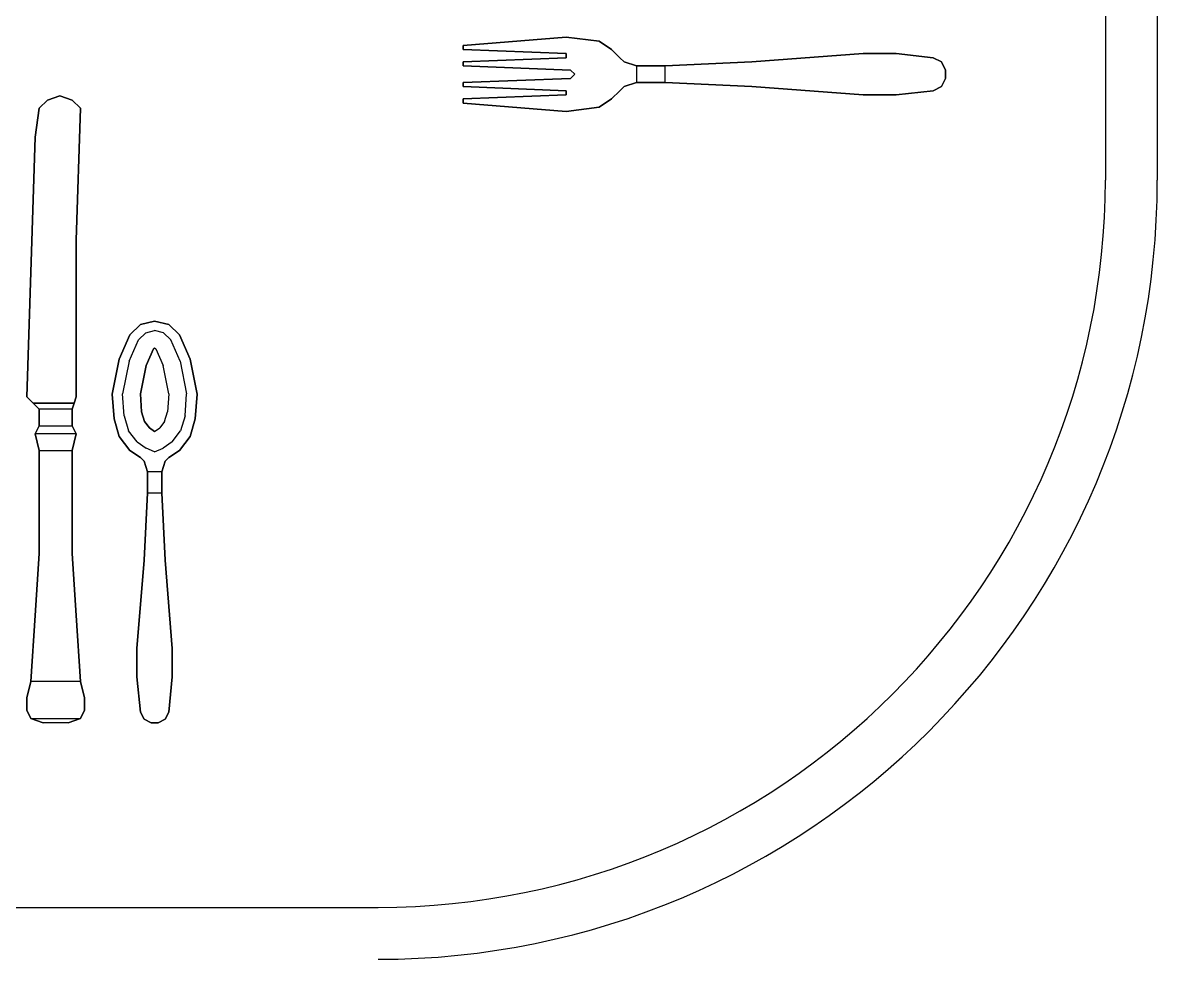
# Model space of a CAD drawing. Extents: x 15.9 to 33.1, y 12.3 to 21.3.
# Drawn here: x 23.5007 to 23.9242, y 13.7132 to 14.0628 of the extents above; entities that cross this region are included whole.
import ezdxf

# ---------------------------------------------------------------- set-up
doc = ezdxf.new("R2010")
doc.units = 0
doc.header["$LTSCALE"] = 0.5
doc.header["$MEASUREMENT"] = 0
doc.layers.get('0').update_dxf_attribs({"linetype": 'CONTINUOUS'})

# ---------------------------------------------------------------- blocks, each defined once
blk = doc.blocks.new('A$C403C54AD')
for p, q in [((2.27071, 1.26108, -0.0006), (2.27071, 0.79569, -0.0006)), ((2.2901, 1.26108, -0.0006), (2.2901, 0.79569, -0.0006)), ((2.08179, 0.82287, -0.05014), (2.08641, 0.82595, -0.04968)), ((2.08179, 0.82287, -0.05322), (2.08641, 0.82595, -0.05276)), ((0.83575, 0.52421, -0.0006), (1.99923, 0.52421, -0.0006))]:
    blk.add_line(p, q)
for radius in [0.27148, 0.29087]:
    blk.add_arc((1.99923, 0.79569, -0.0006), radius, 270, 0)
for points, invisible_edges in [([(2.06948, 0.84288, -0.04954), (2.06948, 0.84903, -0.04954), (2.031, 0.84596, -0.04244), (2.031, 0.84442, -0.04244)], 1), ([(2.06948, 0.84288, -0.05262), (2.06948, 0.84903, -0.05262), (2.031, 0.84596, -0.04552), (2.031, 0.84442, -0.04552)], 1), ([(2.08179, 0.84749, -0.05014), (2.06948, 0.84134, -0.04954), (2.06948, 0.84288, -0.04954), (2.06948, 0.84903, -0.04954)], 5), ([(2.08179, 0.84749, -0.05322), (2.06948, 0.84134, -0.05262), (2.06948, 0.84288, -0.05262), (2.06948, 0.84903, -0.05262)], 5), ([(2.08179, 0.84749, -0.05014), (2.08179, 0.84749, -0.05322), (2.06948, 0.84903, -0.05262), (2.06948, 0.84903, -0.04954)], 1), ([(2.08179, 0.84749, -0.05014), (2.07268, 0.83518, -0.04994), (2.07102, 0.83672, -0.04979), (2.06948, 0.84134, -0.04954)], 13), ([(2.08179, 0.84749, -0.05322), (2.07268, 0.83518, -0.05301), (2.07102, 0.83672, -0.05286), (2.06948, 0.84134, -0.05262)], 13), ([(2.08179, 0.84749, -0.05014), (2.07268, 0.83518, -0.04994), (2.08179, 0.82287, -0.05014), (2.08179, 0.84749, -0.05014)], 7), ([(2.08179, 0.84749, -0.05322), (2.07268, 0.83518, -0.05301), (2.08179, 0.82287, -0.05322), (2.08179, 0.84749, -0.05322)], 7), ([(2.08641, 0.84442, -0.04968), (2.08641, 0.82595, -0.04968), (2.08179, 0.82287, -0.05014), (2.08179, 0.84749, -0.05014)], 5), ([(2.08641, 0.84442, -0.05276), (2.08641, 0.82595, -0.05276), (2.08179, 0.82287, -0.05322), (2.08179, 0.84749, -0.05322)], 5), ([(2.08641, 0.84442, -0.05276), (2.08641, 0.84442, -0.04968), (2.08179, 0.84749, -0.05014), (2.08179, 0.84749, -0.05322)], 4), ([(2.08949, 0.82902, -0.05152), (2.08949, 0.84134, -0.05152), (2.08641, 0.84442, -0.05276), (2.08641, 0.82595, -0.05276)], 5), ([(2.08949, 0.82902, -0.04844), (2.08949, 0.84134, -0.04844), (2.08641, 0.84442, -0.04968), (2.08641, 0.82595, -0.04968)], 5), ([(2.1803, 0.82749, -0.04825), (2.1803, 0.84288, -0.04825), (2.13874, 0.8398, -0.04587), (2.13874, 0.83056, -0.04587)], 5), ([(2.1803, 0.82749, -0.05289), (2.1803, 0.84288, -0.05289), (2.13874, 0.8398, -0.04895), (2.13874, 0.83056, -0.04895)], 5), ([(2.1803, 0.84288, -0.05289), (2.1803, 0.84288, -0.04825), (2.13874, 0.8398, -0.04587), (2.13874, 0.8398, -0.04895)], 4), ([(2.19261, 0.84288, -0.04858), (2.19261, 0.82749, -0.04858), (2.1803, 0.82749, -0.04825), (2.1803, 0.84288, -0.04825)], 5), ([(2.19261, 0.84288, -0.05321), (2.19261, 0.82749, -0.05321), (2.1803, 0.82749, -0.05289), (2.1803, 0.84288, -0.05289)], 5), ([(2.20647, 0.82902, -0.04855), (2.20647, 0.84134, -0.04855), (2.19261, 0.84288, -0.04858), (2.19261, 0.82749, -0.04858)], 5), ([(2.20647, 0.82902, -0.05318), (2.20647, 0.84134, -0.05318), (2.19261, 0.84288, -0.05321), (2.19261, 0.82749, -0.05321)], 5), ([(2.06948, 0.84134, -0.04954), (2.07102, 0.83672, -0.04979), (2.031, 0.83826, -0.04244), (2.031, 0.8398, -0.04244)], 1), ([(2.06948, 0.84134, -0.05262), (2.07102, 0.83672, -0.05286), (2.031, 0.83826, -0.04552), (2.031, 0.8398, -0.04552)], 1), ([(2.09103, 0.83056, -0.04739), (2.09103, 0.8398, -0.04739), (2.08949, 0.84134, -0.04844), (2.08949, 0.82902, -0.04844)], 5), ([(2.09103, 0.83056, -0.05018), (2.09103, 0.8398, -0.05018), (2.08949, 0.84134, -0.05152), (2.08949, 0.82902, -0.05152)], 5), ([(2.09103, 0.8398, -0.05018), (2.09103, 0.8398, -0.04739), (2.08949, 0.84134, -0.04844), (2.08949, 0.84134, -0.05152)], 1), ([(2.09564, 0.83826, -0.04504), (2.09564, 0.8321, -0.04504), (2.09103, 0.83056, -0.04739), (2.09103, 0.8398, -0.04739)], 4), ([(2.09564, 0.83826, -0.04763), (2.09564, 0.8321, -0.04763), (2.09103, 0.83056, -0.05018), (2.09103, 0.8398, -0.05018)], 4), ([(2.09564, 0.83826, -0.04504), (2.09564, 0.83826, -0.04763), (2.09103, 0.8398, -0.05018), (2.09103, 0.8398, -0.04739)], 5), ([(2.13874, 0.8398, -0.04587), (2.13874, 0.83056, -0.04587), (2.10642, 0.8321, -0.04296), (2.10642, 0.83826, -0.04296)], 1), ([(2.13874, 0.8398, -0.04587), (2.13874, 0.8398, -0.04895), (2.10642, 0.83826, -0.04555), (2.10642, 0.83826, -0.04296)], 5), ([(2.13874, 0.8398, -0.04895), (2.13874, 0.83056, -0.04895), (2.10642, 0.8321, -0.04555), (2.10642, 0.83826, -0.04555)], 1), ([(2.20954, 0.8398, -0.0483), (2.20954, 0.83056, -0.0483), (2.20647, 0.82902, -0.04855), (2.20647, 0.84134, -0.04855)], 5), ([(2.20954, 0.8398, -0.05294), (2.20954, 0.83056, -0.05294), (2.20647, 0.82902, -0.05318), (2.20647, 0.84134, -0.05318)], 5), ([(2.21108, 0.83364, -0.04847), (2.21108, 0.83672, -0.04847), (2.20954, 0.8398, -0.0483), (2.20954, 0.83056, -0.0483)], 4), ([(2.21108, 0.83364, -0.0526), (2.21108, 0.83672, -0.0526), (2.20954, 0.8398, -0.05294), (2.20954, 0.83056, -0.05294)], 4), ([(2.08179, 0.82287, -0.05014), (2.07268, 0.83518, -0.04994), (2.07102, 0.83364, -0.04979), (2.06948, 0.82902, -0.04954)], 13), ([(2.08179, 0.82287, -0.05322), (2.07268, 0.83518, -0.05301), (2.07102, 0.83364, -0.05286), (2.06948, 0.82902, -0.05262)], 13), ([(2.10642, 0.83826, -0.04555), (2.10642, 0.83826, -0.04296), (2.09564, 0.83826, -0.04504), (2.09564, 0.83826, -0.04763)], 5), ([(2.07102, 0.83364, -0.04979), (2.06948, 0.82902, -0.04954), (2.031, 0.83056, -0.04244), (2.031, 0.8321, -0.04244)], 1), ([(2.07102, 0.83364, -0.05286), (2.06948, 0.82902, -0.05262), (2.031, 0.83056, -0.04552), (2.031, 0.8321, -0.04552)], 1), ([(2.09103, 0.83056, -0.04739), (2.09103, 0.83056, -0.05018), (2.08949, 0.82902, -0.05152), (2.08949, 0.82902, -0.04844)], 1), ([(2.09564, 0.8321, -0.04763), (2.09564, 0.8321, -0.04504), (2.09103, 0.83056, -0.04739), (2.09103, 0.83056, -0.05018)], 5), ([(2.09564, 0.8321, -0.04763), (2.09564, 0.8321, -0.04504), (2.10642, 0.8321, -0.04296), (2.10642, 0.8321, -0.04555)], 5), ([(2.10642, 0.8321, -0.04296), (2.10642, 0.8321, -0.04555), (2.13874, 0.83056, -0.04895), (2.13874, 0.83056, -0.04587)], 5), ([(2.13874, 0.83056, -0.04895), (2.13874, 0.83056, -0.04587), (2.1803, 0.82749, -0.04825), (2.1803, 0.82749, -0.05289)], 1), ([(1.88043, 0.8271, -0.0249), (1.88043, 0.8271, -0.0249), (1.88505, 0.82556, -0.0249), (1.87581, 0.82556, -0.0249)], 4), ([(1.88043, 0.8271, -0.02644), (1.88043, 0.8271, -0.02644), (1.88505, 0.82556, -0.02644), (1.87581, 0.82556, -0.02644)], 4), ([(1.88043, 0.8271, -0.0249), (1.88043, 0.8271, -0.02644), (1.87581, 0.82556, -0.02644), (1.87581, 0.82556, -0.0249)], 4), ([(1.88505, 0.82556, -0.02644), (1.88505, 0.82556, -0.0249), (1.88043, 0.8271, -0.0249), (1.88043, 0.8271, -0.02644)], 1), ([(2.06948, 0.82749, -0.04954), (2.06948, 0.82133, -0.04954), (2.031, 0.82441, -0.04244), (2.031, 0.82595, -0.04244)], 1), ([(2.06948, 0.82749, -0.05262), (2.06948, 0.82133, -0.05262), (2.031, 0.82441, -0.04552), (2.031, 0.82595, -0.04552)], 1), ([(2.08179, 0.82287, -0.05014), (2.06948, 0.82902, -0.04954), (2.06948, 0.82749, -0.04954), (2.06948, 0.82133, -0.04954)], 5), ([(2.08179, 0.82287, -0.05322), (2.06948, 0.82902, -0.05262), (2.06948, 0.82749, -0.05262), (2.06948, 0.82133, -0.05262)], 5), ([(2.08641, 0.82595, -0.04968), (2.08641, 0.82595, -0.05276), (2.08179, 0.82287, -0.05322), (2.08179, 0.82287, -0.05014)], 4), ([(1.87273, 0.82248, -0.0249), (1.88813, 0.82248, -0.0249), (1.88659, 0.77323, -0.0249), (1.8712, 0.81171, -0.0249)], 5), ([(1.87273, 0.82248, -0.02644), (1.88813, 0.82248, -0.02644), (1.88659, 0.77323, -0.02644), (1.8712, 0.81171, -0.02644)], 5), ([(1.87273, 0.82248, -0.0249), (1.87273, 0.82248, -0.02644), (1.8712, 0.81171, -0.02644), (1.8712, 0.81171, -0.0249)], 5), ([(1.88505, 0.82556, -0.0249), (1.87581, 0.82556, -0.0249), (1.87273, 0.82248, -0.0249), (1.88813, 0.82248, -0.0249)], 5), ([(1.88505, 0.82556, -0.02644), (1.87581, 0.82556, -0.02644), (1.87273, 0.82248, -0.02644), (1.88813, 0.82248, -0.02644)], 5), ([(1.87581, 0.82556, -0.02644), (1.87581, 0.82556, -0.0249), (1.87273, 0.82248, -0.0249), (1.87273, 0.82248, -0.02644)], 5), ([(1.88813, 0.82248, -0.0249), (1.88813, 0.82248, -0.02644), (1.88505, 0.82556, -0.02644), (1.88505, 0.82556, -0.0249)], 5), ([(1.88659, 0.77323, -0.02644), (1.88659, 0.77323, -0.0249), (1.88813, 0.82248, -0.0249), (1.88813, 0.82248, -0.02644)], 5), ([(2.08179, 0.82287, -0.05322), (2.08179, 0.82287, -0.05014), (2.06948, 0.82133, -0.04954), (2.06948, 0.82133, -0.05262)], 1), ([(1.88659, 0.77323, -0.0249), (1.8712, 0.81171, -0.0249), (1.86812, 0.71474, -0.0249), (1.88659, 0.71474, -0.0249)], 5), ([(1.88659, 0.77323, -0.02644), (1.8712, 0.81171, -0.02644), (1.86812, 0.71474, -0.02644), (1.88659, 0.71474, -0.02644)], 5), ([(1.8712, 0.81171, -0.02644), (1.8712, 0.81171, -0.0249), (1.86812, 0.71474, -0.0249), (1.86812, 0.71474, -0.02644)], 5), ([(1.88659, 0.71474, -0.0249), (1.88659, 0.71474, -0.02644), (1.88659, 0.77323, -0.02644), (1.88659, 0.77323, -0.0249)], 5), ([(1.90985, 0.73605, -0.02421), (1.9066, 0.73789, -0.02157), (1.91055, 0.74173, -0.02048), (1.91253, 0.73867, -0.02365)], 5), ([(1.90985, 0.73605, -0.02289), (1.9066, 0.73789, -0.02025), (1.91055, 0.74173, -0.01916), (1.91253, 0.73867, -0.02233)], 5), ([(1.91055, 0.74173, -0.02048), (1.91253, 0.73867, -0.02365), (1.91583, 0.73948, -0.02346), (1.91583, 0.74304, -0.02029)], 5), ([(1.91055, 0.74173, -0.01916), (1.91253, 0.73867, -0.02233), (1.91583, 0.73948, -0.02215), (1.91583, 0.74304, -0.01897)], 5), ([(1.92111, 0.74173, -0.02048), (1.91914, 0.73867, -0.02365), (1.91583, 0.73948, -0.02346), (1.91583, 0.74304, -0.02029)], 5), ([(1.92111, 0.74173, -0.01916), (1.91914, 0.73867, -0.02233), (1.91583, 0.73948, -0.02215), (1.91583, 0.74304, -0.01897)], 5), ([(1.92182, 0.73605, -0.02421), (1.92507, 0.73789, -0.02157), (1.92111, 0.74173, -0.02048), (1.91914, 0.73867, -0.02365)], 5), ([(1.92182, 0.73605, -0.02289), (1.92507, 0.73789, -0.02025), (1.92111, 0.74173, -0.01916), (1.91914, 0.73867, -0.02233)], 5), ([(1.90264, 0.72882, -0.0234), (1.90634, 0.72802, -0.02592), (1.90985, 0.73605, -0.02421), (1.9066, 0.73789, -0.02157)], 5), ([(1.90264, 0.72882, -0.02208), (1.90634, 0.72802, -0.0246), (1.90985, 0.73605, -0.02289), (1.9066, 0.73789, -0.02025)], 5), ([(1.9154, 0.73267, -0.02578), (1.91253, 0.73867, -0.02233), (1.90985, 0.73605, -0.02289), (1.9154, 0.73267, -0.02578)], 5), ([(1.9154, 0.73267, -0.0271), (1.91253, 0.73867, -0.02365), (1.90985, 0.73605, -0.02421), (1.9154, 0.73267, -0.0271)], 5), ([(1.91583, 0.73948, -0.02215), (1.91583, 0.73309, -0.02564), (1.9154, 0.73267, -0.02578), (1.91253, 0.73867, -0.02233)], 5), ([(1.91583, 0.73948, -0.02346), (1.91583, 0.73309, -0.02696), (1.9154, 0.73267, -0.0271), (1.91253, 0.73867, -0.02365)], 5), ([(1.91583, 0.73948, -0.02215), (1.91583, 0.73309, -0.02564), (1.91627, 0.73267, -0.02578), (1.91914, 0.73867, -0.02233)], 5), ([(1.91583, 0.73948, -0.02346), (1.91583, 0.73309, -0.02696), (1.91627, 0.73267, -0.0271), (1.91914, 0.73867, -0.02365)], 5), ([(1.91627, 0.73267, -0.02578), (1.91914, 0.73867, -0.02233), (1.92182, 0.73605, -0.02289), (1.91627, 0.73267, -0.02578)], 5), ([(1.91627, 0.73267, -0.0271), (1.91914, 0.73867, -0.02365), (1.92182, 0.73605, -0.02421), (1.91627, 0.73267, -0.0271)], 5), ([(1.92903, 0.72882, -0.0234), (1.92532, 0.72802, -0.02592), (1.92182, 0.73605, -0.02421), (1.92507, 0.73789, -0.02157)], 5), ([(1.92903, 0.72882, -0.02208), (1.92532, 0.72802, -0.0246), (1.92182, 0.73605, -0.02289), (1.92507, 0.73789, -0.02025)], 5), ([(1.90985, 0.73605, -0.02421), (1.9154, 0.73267, -0.0271), (1.91266, 0.72644, -0.02873), (1.90634, 0.72802, -0.02592)], 5), ([(1.90985, 0.73605, -0.02289), (1.9154, 0.73267, -0.02578), (1.91266, 0.72644, -0.02741), (1.90634, 0.72802, -0.0246)], 5), ([(1.91583, 0.73309, -0.02564), (1.91627, 0.73267, -0.02578), (1.9154, 0.73267, -0.02578), (1.91583, 0.73309, -0.02564)], 2), ([(1.91583, 0.73309, -0.02696), (1.91627, 0.73267, -0.0271), (1.9154, 0.73267, -0.0271), (1.91583, 0.73309, -0.02696)], 2), ([(1.92182, 0.73605, -0.02421), (1.91627, 0.73267, -0.0271), (1.91901, 0.72644, -0.02873), (1.92532, 0.72802, -0.02592)], 5), ([(1.92182, 0.73605, -0.02289), (1.91627, 0.73267, -0.02578), (1.91901, 0.72644, -0.02741), (1.92532, 0.72802, -0.0246)], 5), ([(1.90388, 0.71589, -0.0279), (1.9, 0.71579, -0.02544), (1.90264, 0.72882, -0.0234), (1.90634, 0.72802, -0.02592)], 5), ([(1.90388, 0.71589, -0.02658), (1.9, 0.71579, -0.02412), (1.90264, 0.72882, -0.02208), (1.90634, 0.72802, -0.0246)], 5), ([(1.9154, 0.73267, -0.0271), (1.91627, 0.73267, -0.0271), (1.91901, 0.72644, -0.02873), (1.91266, 0.72644, -0.02873)], 5), ([(1.9154, 0.73267, -0.02578), (1.91627, 0.73267, -0.02578), (1.91901, 0.72644, -0.02741), (1.91266, 0.72644, -0.02741)], 5), ([(1.92778, 0.71589, -0.0279), (1.93166, 0.71579, -0.02544), (1.92903, 0.72882, -0.0234), (1.92532, 0.72802, -0.02592)], 5), ([(1.92778, 0.71589, -0.02658), (1.93166, 0.71579, -0.02412), (1.92903, 0.72882, -0.02208), (1.92532, 0.72802, -0.0246)], 5), ([(1.91266, 0.72644, -0.02741), (1.90634, 0.72802, -0.0246), (1.90388, 0.71589, -0.02658), (1.91051, 0.71583, -0.02912)], 5), ([(1.91266, 0.72644, -0.02873), (1.90634, 0.72802, -0.02592), (1.90388, 0.71589, -0.0279), (1.91051, 0.71583, -0.03044)], 5), ([(1.91901, 0.72644, -0.02741), (1.91266, 0.72644, -0.02741), (1.91051, 0.71583, -0.02912), (1.92116, 0.71583, -0.02912)], 5), ([(1.91901, 0.72644, -0.02873), (1.91266, 0.72644, -0.02873), (1.91051, 0.71583, -0.03044), (1.92116, 0.71583, -0.03044)], 5), ([(1.91901, 0.72644, -0.02741), (1.92532, 0.72802, -0.0246), (1.92778, 0.71589, -0.02658), (1.92116, 0.71583, -0.02912)], 5), ([(1.91901, 0.72644, -0.02873), (1.92532, 0.72802, -0.02592), (1.92778, 0.71589, -0.0279), (1.92116, 0.71583, -0.03044)], 5), ([(1.90066, 0.70658, -0.02499), (1.90447, 0.70765, -0.02747), (1.90388, 0.71589, -0.02658), (1.9, 0.71579, -0.02412)], 5), ([(1.90066, 0.70658, -0.02631), (1.90447, 0.70765, -0.02879), (1.90388, 0.71589, -0.0279), (1.9, 0.71579, -0.02544)], 5), ([(1.90388, 0.71589, -0.0279), (1.91051, 0.71583, -0.03044), (1.91098, 0.70922, -0.03139), (1.90447, 0.70765, -0.02879)], 5), ([(1.90388, 0.71589, -0.02658), (1.91051, 0.71583, -0.02912), (1.91098, 0.70922, -0.03007), (1.90447, 0.70765, -0.02747)], 5), ([(1.91051, 0.71583, -0.03044), (1.92116, 0.71583, -0.03044), (1.92068, 0.70922, -0.03139), (1.91098, 0.70922, -0.03139)], 5), ([(1.91051, 0.71583, -0.02912), (1.92116, 0.71583, -0.02912), (1.92068, 0.70922, -0.03007), (1.91098, 0.70922, -0.03007)], 5), ([(1.92778, 0.71589, -0.0279), (1.92116, 0.71583, -0.03044), (1.92068, 0.70922, -0.03139), (1.92719, 0.70765, -0.02879)], 5), ([(1.92778, 0.71589, -0.02658), (1.92116, 0.71583, -0.02912), (1.92068, 0.70922, -0.03007), (1.92719, 0.70765, -0.02747)], 5), ([(1.931, 0.70658, -0.02499), (1.92719, 0.70765, -0.02747), (1.92778, 0.71589, -0.02658), (1.93166, 0.71579, -0.02412)], 5), ([(1.931, 0.70658, -0.02631), (1.92719, 0.70765, -0.02879), (1.92778, 0.71589, -0.0279), (1.93166, 0.71579, -0.02544)], 5), ([(1.86812, 0.71474, -0.0249), (1.88659, 0.71474, -0.0249), (1.88582, 0.71243, -0.02413), (1.87043, 0.71243, -0.02413)], 1), ([(1.86812, 0.71474, -0.02644), (1.88659, 0.71474, -0.02644), (1.88582, 0.71243, -0.02721), (1.87043, 0.71243, -0.02721)], 1), ([(1.86812, 0.71474, -0.02644), (1.86812, 0.71474, -0.0249), (1.87043, 0.71243, -0.02413), (1.87043, 0.71243, -0.02721)], 5), ([(1.87043, 0.71243, -0.02413), (1.87043, 0.71243, -0.02721), (1.87273, 0.71012, -0.03029), (1.87273, 0.71012, -0.02105)], 5), ([(1.88505, 0.71012, -0.02105), (1.88505, 0.71012, -0.03029), (1.88582, 0.71243, -0.02721), (1.88582, 0.71243, -0.02413)], 5), ([(1.88582, 0.71243, -0.02721), (1.88582, 0.71243, -0.02413), (1.88659, 0.71474, -0.0249), (1.88659, 0.71474, -0.02644)], 5), ([(1.87273, 0.71012, -0.03029), (1.87273, 0.71012, -0.02105), (1.87273, 0.70396, -0.02105), (1.87273, 0.70396, -0.03029)], 1), ([(1.88505, 0.70396, -0.03029), (1.88505, 0.70396, -0.02105), (1.88505, 0.71012, -0.02105), (1.88505, 0.71012, -0.03029)], 4), ([(1.90613, 0.70213, -0.02798), (1.90264, 0.69998, -0.02539), (1.90066, 0.70658, -0.02499), (1.90447, 0.70765, -0.02747)], 5), ([(1.90613, 0.70213, -0.0293), (1.90264, 0.69998, -0.02671), (1.90066, 0.70658, -0.02631), (1.90447, 0.70765, -0.02879)], 5), ([(1.91098, 0.70922, -0.03007), (1.90447, 0.70765, -0.02747), (1.90613, 0.70213, -0.02798), (1.9121, 0.7055, -0.0303)], 5), ([(1.92068, 0.70922, -0.03139), (1.91098, 0.70922, -0.03139), (1.9121, 0.7055, -0.03162), (1.91956, 0.7055, -0.03162)], 5), ([(1.92068, 0.70922, -0.03007), (1.91098, 0.70922, -0.03007), (1.9121, 0.7055, -0.0303), (1.91956, 0.7055, -0.0303)], 5), ([(1.92068, 0.70922, -0.03139), (1.92719, 0.70765, -0.02879), (1.92553, 0.70213, -0.0293), (1.91956, 0.7055, -0.03162)], 5), ([(1.92068, 0.70922, -0.03007), (1.92719, 0.70765, -0.02747), (1.92553, 0.70213, -0.02798), (1.91956, 0.7055, -0.0303)], 5), ([(1.92553, 0.70213, -0.02798), (1.92903, 0.69998, -0.02539), (1.931, 0.70658, -0.02499), (1.92719, 0.70765, -0.02747)], 5), ([(1.92553, 0.70213, -0.0293), (1.92903, 0.69998, -0.02671), (1.931, 0.70658, -0.02631), (1.92719, 0.70765, -0.02879)], 5), ([(1.90613, 0.70213, -0.0293), (1.9121, 0.7055, -0.03162), (1.91387, 0.70313, -0.03172), (1.90928, 0.69791, -0.02947)], 5), ([(1.90613, 0.70213, -0.02798), (1.9121, 0.7055, -0.0303), (1.91387, 0.70313, -0.0304), (1.90928, 0.69791, -0.02815)], 5), ([(1.91387, 0.70313, -0.03172), (1.90928, 0.69791, -0.02947), (1.91269, 0.69562, -0.02948), (1.91583, 0.70178, -0.03152)], 5), ([(1.91387, 0.70313, -0.0304), (1.90928, 0.69791, -0.02815), (1.91269, 0.69562, -0.02816), (1.91583, 0.70178, -0.0302)], 5), ([(1.9121, 0.7055, -0.03162), (1.91956, 0.7055, -0.03162), (1.91779, 0.70313, -0.03172), (1.91387, 0.70313, -0.03172)], 5), ([(1.9121, 0.7055, -0.0303), (1.91956, 0.7055, -0.0303), (1.91779, 0.70313, -0.0304), (1.91387, 0.70313, -0.0304)], 5), ([(1.91779, 0.70313, -0.03172), (1.91387, 0.70313, -0.03172), (1.91583, 0.70178, -0.03152)], 1), ([(1.91779, 0.70313, -0.0304), (1.91387, 0.70313, -0.0304), (1.91583, 0.70178, -0.0302)], 1), ([(1.91779, 0.70313, -0.03172), (1.92238, 0.69791, -0.02947), (1.91897, 0.69562, -0.02948), (1.91583, 0.70178, -0.03152)], 5), ([(1.91779, 0.70313, -0.0304), (1.92238, 0.69791, -0.02815), (1.91897, 0.69562, -0.02816), (1.91583, 0.70178, -0.0302)], 5), ([(1.92553, 0.70213, -0.0293), (1.91956, 0.7055, -0.03162), (1.91779, 0.70313, -0.03172), (1.92238, 0.69791, -0.02947)], 5), ([(1.92553, 0.70213, -0.02798), (1.91956, 0.7055, -0.0303), (1.91779, 0.70313, -0.0304), (1.92238, 0.69791, -0.02815)], 5), ([(1.9066, 0.69472, -0.02719), (1.90928, 0.69791, -0.02947), (1.90613, 0.70213, -0.0293), (1.90264, 0.69998, -0.02671)], 5), ([(1.9066, 0.69472, -0.02588), (1.90928, 0.69791, -0.02815), (1.90613, 0.70213, -0.02798), (1.90264, 0.69998, -0.02539)], 5), ([(1.91269, 0.69562, -0.02948), (1.91583, 0.70178, -0.03152), (1.91583, 0.70178, -0.03152), (1.91583, 0.69426, -0.0293)], 5), ([(1.91269, 0.69562, -0.02816), (1.91583, 0.70178, -0.0302), (1.91583, 0.70178, -0.0302), (1.91583, 0.69426, -0.02798)], 5), ([(1.91897, 0.69562, -0.02948), (1.91583, 0.70178, -0.03152), (1.91583, 0.70178, -0.03152), (1.91583, 0.69426, -0.0293)], 5), ([(1.91897, 0.69562, -0.02816), (1.91583, 0.70178, -0.0302), (1.91583, 0.70178, -0.0302), (1.91583, 0.69426, -0.02798)], 5), ([(1.92507, 0.69472, -0.02719), (1.92238, 0.69791, -0.02947), (1.92553, 0.70213, -0.0293), (1.92903, 0.69998, -0.02671)], 5), ([(1.92507, 0.69472, -0.02588), (1.92238, 0.69791, -0.02815), (1.92553, 0.70213, -0.02798), (1.92903, 0.69998, -0.02539)], 5), ([(1.87273, 0.69473, -0.02105), (1.88505, 0.69473, -0.02105), (1.88505, 0.65625, -0.01951), (1.87273, 0.65625, -0.01951)], 4), ([(1.87273, 0.69473, -0.03029), (1.88505, 0.69473, -0.03029), (1.88505, 0.65625, -0.03183), (1.87273, 0.65625, -0.03183)], 4), ([(1.91269, 0.69562, -0.02816), (1.91055, 0.6921, -0.02625), (1.9066, 0.69472, -0.02588), (1.90928, 0.69791, -0.02815)], 5), ([(1.91055, 0.6921, -0.0284), (1.91583, 0.6921, -0.0284), (1.91583, 0.69426, -0.0293), (1.91269, 0.69562, -0.02948)], 11), ([(1.91055, 0.6921, -0.02625), (1.91583, 0.6921, -0.02625), (1.91583, 0.69426, -0.02798), (1.91269, 0.69562, -0.02816)], 11), ([(1.92111, 0.6921, -0.0284), (1.91583, 0.6921, -0.0284), (1.91583, 0.69426, -0.0293), (1.91897, 0.69562, -0.02948)], 11), ([(1.92111, 0.6921, -0.02625), (1.91583, 0.6921, -0.02625), (1.91583, 0.69426, -0.02798), (1.91897, 0.69562, -0.02816)], 11), ([(1.91897, 0.69562, -0.02948), (1.92111, 0.6921, -0.0284), (1.92507, 0.69472, -0.02719), (1.92238, 0.69791, -0.02947)], 5), ([(1.91897, 0.69562, -0.02816), (1.92111, 0.6921, -0.02625), (1.92507, 0.69472, -0.02588), (1.92238, 0.69791, -0.02815)], 5), ([(1.91187, 0.69077, -0.02551), (1.91979, 0.69077, -0.02551), (1.92111, 0.6921, -0.02625), (1.91055, 0.6921, -0.02625)], 5), ([(1.91187, 0.69077, -0.0276), (1.91979, 0.69077, -0.0276), (1.92111, 0.6921, -0.0284), (1.91055, 0.6921, -0.0284)], 5), ([(1.91187, 0.69077, -0.02551), (1.91187, 0.69077, -0.0276), (1.91055, 0.6921, -0.0284), (1.91055, 0.6921, -0.02625)], 1), ([(1.91847, 0.68681, -0.02366), (1.91319, 0.68681, -0.02366), (1.91187, 0.69077, -0.02551), (1.91979, 0.69077, -0.02551)], 4), ([(1.91319, 0.68681, -0.02588), (1.91319, 0.68681, -0.02366), (1.91187, 0.69077, -0.02551), (1.91187, 0.69077, -0.0276)], 5), ([(1.91847, 0.68681, -0.02588), (1.91319, 0.68681, -0.02588), (1.91187, 0.69077, -0.0276), (1.91979, 0.69077, -0.0276)], 4), ([(1.91847, 0.68681, -0.02366), (1.91847, 0.68681, -0.02588), (1.91979, 0.69077, -0.0276), (1.91979, 0.69077, -0.02551)], 5), ([(1.91979, 0.69077, -0.0276), (1.91979, 0.69077, -0.02551), (1.92111, 0.6921, -0.02625), (1.92111, 0.6921, -0.0284)], 1), ([(1.91319, 0.68681, -0.02588), (1.91319, 0.68681, -0.02366), (1.91319, 0.6789, -0.02303), (1.91319, 0.6789, -0.02525)], 5), ([(1.91847, 0.6789, -0.02525), (1.91847, 0.6789, -0.02303), (1.91847, 0.68681, -0.02366), (1.91847, 0.68681, -0.02588)], 5), ([(1.91979, 0.65383, -0.02553), (1.91187, 0.65383, -0.02553), (1.91319, 0.6789, -0.02303), (1.91847, 0.6789, -0.02303)], 1), ([(1.91319, 0.6789, -0.02303), (1.91319, 0.6789, -0.02525), (1.91187, 0.65383, -0.02816), (1.91187, 0.65383, -0.02553)], 5), ([(1.91979, 0.65383, -0.02816), (1.91187, 0.65383, -0.02816), (1.91319, 0.6789, -0.02525), (1.91847, 0.6789, -0.02525)], 1), ([(1.91979, 0.65383, -0.02553), (1.91979, 0.65383, -0.02816), (1.91847, 0.6789, -0.02525), (1.91847, 0.6789, -0.02303)], 5), ([(1.88505, 0.65625, -0.01951), (1.87273, 0.65625, -0.01951), (1.8712, 0.63316, -0.01951), (1.88659, 0.63316, -0.01951)], 5), ([(1.88505, 0.65625, -0.03183), (1.87273, 0.65625, -0.03183), (1.8712, 0.63316, -0.03183), (1.88659, 0.63316, -0.03183)], 5), ([(1.90924, 0.62085, -0.03154), (1.92243, 0.62085, -0.03154), (1.91979, 0.65383, -0.02816), (1.91187, 0.65383, -0.02816)], 5), ([(1.91187, 0.65383, -0.02816), (1.91187, 0.65383, -0.02553), (1.90924, 0.62085, -0.02757), (1.90924, 0.62085, -0.03154)], 1), ([(1.90924, 0.62085, -0.02757), (1.92243, 0.62085, -0.02757), (1.91979, 0.65383, -0.02553), (1.91187, 0.65383, -0.02553)], 5), ([(1.92243, 0.62085, -0.03154), (1.92243, 0.62085, -0.02757), (1.91979, 0.65383, -0.02553), (1.91979, 0.65383, -0.02816)], 4), ([(1.8712, 0.63316, -0.01951), (1.88659, 0.63316, -0.01951), (1.88813, 0.60854, -0.02105), (1.86966, 0.60854, -0.02105)], 1), ([(1.8712, 0.63316, -0.03183), (1.88659, 0.63316, -0.03183), (1.88813, 0.60854, -0.03029), (1.86966, 0.60854, -0.03029)], 1), ([(1.92243, 0.61029, -0.02785), (1.90924, 0.61029, -0.02785), (1.90924, 0.62085, -0.02757), (1.92243, 0.62085, -0.02757)], 5), ([(1.92243, 0.61029, -0.03182), (1.90924, 0.61029, -0.03182), (1.90924, 0.62085, -0.03154), (1.92243, 0.62085, -0.03154)], 5), ([(1.91055, 0.5971, -0.02782), (1.92111, 0.5971, -0.02782), (1.92243, 0.61029, -0.02785), (1.90924, 0.61029, -0.02785)], 5), ([(1.91055, 0.5971, -0.03179), (1.92111, 0.5971, -0.03179), (1.92243, 0.61029, -0.03182), (1.90924, 0.61029, -0.03182)], 5), ([(1.88813, 0.60854, -0.02105), (1.86966, 0.60854, -0.02105), (1.86812, 0.60238, -0.01951), (1.88967, 0.60238, -0.01951)], 4), ([(1.88813, 0.60854, -0.03029), (1.86966, 0.60854, -0.03029), (1.86812, 0.60238, -0.03183), (1.88967, 0.60238, -0.03183)], 4), ([(1.86812, 0.60238, -0.01951), (1.88967, 0.60238, -0.01951), (1.88967, 0.59776, -0.02105), (1.86812, 0.59776, -0.02105)], 5), ([(1.86812, 0.60238, -0.03183), (1.88967, 0.60238, -0.03183), (1.88967, 0.59776, -0.03029), (1.86812, 0.59776, -0.03029)], 5), ([(1.88967, 0.59776, -0.02105), (1.86812, 0.59776, -0.02105), (1.86966, 0.59468, -0.02259), (1.88813, 0.59468, -0.02259)], 1), ([(1.88967, 0.59776, -0.03029), (1.86812, 0.59776, -0.03029), (1.86966, 0.59468, -0.02875), (1.88813, 0.59468, -0.02875)], 1), ([(1.91979, 0.59446, -0.02761), (1.91187, 0.59446, -0.02761), (1.91055, 0.5971, -0.02782), (1.92111, 0.5971, -0.02782)], 5), ([(1.91979, 0.59446, -0.03158), (1.91187, 0.59446, -0.03158), (1.91055, 0.5971, -0.03179), (1.92111, 0.5971, -0.03179)], 5), ([(1.91451, 0.59314, -0.02775), (1.91715, 0.59314, -0.02775), (1.91979, 0.59446, -0.02761), (1.91187, 0.59446, -0.02761)], 4), ([(1.91451, 0.59314, -0.0313), (1.91715, 0.59314, -0.0313), (1.91979, 0.59446, -0.03158), (1.91187, 0.59446, -0.03158)], 4)]:
    blk.add_3dface(points, dxfattribs=dict(invisible_edges=invisible_edges))
for points in [[(2.06948, 0.84903, -0.05262), (2.06948, 0.84903, -0.04954), (2.031, 0.84596, -0.04244), (2.031, 0.84596, -0.04552)], [(2.031, 0.84596, -0.04552), (2.031, 0.84596, -0.04244), (2.031, 0.84442, -0.04244), (2.031, 0.84442, -0.04552)], [(2.031, 0.84442, -0.04244), (2.031, 0.84442, -0.04552), (2.06948, 0.84288, -0.05262), (2.06948, 0.84288, -0.04954)], [(2.06948, 0.84134, -0.05262), (2.06948, 0.84134, -0.04954), (2.06948, 0.84288, -0.04954), (2.06948, 0.84288, -0.05262)], [(2.08949, 0.84134, -0.04844), (2.08949, 0.84134, -0.05152), (2.08641, 0.84442, -0.05276), (2.08641, 0.84442, -0.04968)], [(2.19261, 0.84288, -0.04858), (2.19261, 0.84288, -0.05321), (2.1803, 0.84288, -0.05289), (2.1803, 0.84288, -0.04825)], [(2.20647, 0.84134, -0.05318), (2.20647, 0.84134, -0.04855), (2.19261, 0.84288, -0.04858), (2.19261, 0.84288, -0.05321)], [(2.06948, 0.84134, -0.05262), (2.06948, 0.84134, -0.04954), (2.031, 0.8398, -0.04244), (2.031, 0.8398, -0.04552)], [(2.031, 0.8398, -0.04552), (2.031, 0.8398, -0.04244), (2.031, 0.83826, -0.04244), (2.031, 0.83826, -0.04552)], [(2.20954, 0.8398, -0.0483), (2.20954, 0.8398, -0.05294), (2.20647, 0.84134, -0.05318), (2.20647, 0.84134, -0.04855)], [(2.21108, 0.83672, -0.0526), (2.21108, 0.83672, -0.04847), (2.20954, 0.8398, -0.0483), (2.20954, 0.8398, -0.05294)], [(2.031, 0.83826, -0.04552), (2.031, 0.83826, -0.04244), (2.07102, 0.83672, -0.04979), (2.07102, 0.83672, -0.05286)], [(2.07268, 0.83518, -0.05301), (2.07268, 0.83518, -0.04994), (2.07102, 0.83672, -0.04979), (2.07102, 0.83672, -0.05286)], [(2.07102, 0.83364, -0.04979), (2.07102, 0.83364, -0.05286), (2.07268, 0.83518, -0.05301), (2.07268, 0.83518, -0.04994)], [(2.10642, 0.8321, -0.04296), (2.10642, 0.83826, -0.04296), (2.09564, 0.83826, -0.04504), (2.09564, 0.8321, -0.04504)], [(2.10642, 0.8321, -0.04555), (2.10642, 0.83826, -0.04555), (2.09564, 0.83826, -0.04763), (2.09564, 0.8321, -0.04763)], [(2.21108, 0.83364, -0.04847), (2.21108, 0.83364, -0.0526), (2.21108, 0.83672, -0.0526), (2.21108, 0.83672, -0.04847)], [(2.07102, 0.83364, -0.05286), (2.07102, 0.83364, -0.04979), (2.031, 0.8321, -0.04244), (2.031, 0.8321, -0.04552)], [(2.031, 0.8321, -0.04552), (2.031, 0.8321, -0.04244), (2.031, 0.83056, -0.04244), (2.031, 0.83056, -0.04552)], [(2.031, 0.83056, -0.04244), (2.031, 0.83056, -0.04552), (2.06948, 0.82902, -0.05262), (2.06948, 0.82902, -0.04954)], [(2.20647, 0.82902, -0.04855), (2.20647, 0.82902, -0.05318), (2.20954, 0.83056, -0.05294), (2.20954, 0.83056, -0.0483)], [(2.20954, 0.83056, -0.05294), (2.20954, 0.83056, -0.0483), (2.21108, 0.83364, -0.04847), (2.21108, 0.83364, -0.0526)], [(2.06948, 0.82749, -0.04954), (2.06948, 0.82749, -0.05262), (2.031, 0.82595, -0.04552), (2.031, 0.82595, -0.04244)], [(2.031, 0.82595, -0.04552), (2.031, 0.82595, -0.04244), (2.031, 0.82441, -0.04244), (2.031, 0.82441, -0.04552)], [(2.06948, 0.82749, -0.04954), (2.06948, 0.82749, -0.05262), (2.06948, 0.82902, -0.05262), (2.06948, 0.82902, -0.04954)], [(2.08949, 0.82902, -0.05152), (2.08949, 0.82902, -0.04844), (2.08641, 0.82595, -0.04968), (2.08641, 0.82595, -0.05276)], [(2.1803, 0.82749, -0.04825), (2.1803, 0.82749, -0.05289), (2.19261, 0.82749, -0.05321), (2.19261, 0.82749, -0.04858)], [(2.19261, 0.82749, -0.05321), (2.19261, 0.82749, -0.04858), (2.20647, 0.82902, -0.04855), (2.20647, 0.82902, -0.05318)], [(2.031, 0.82441, -0.04244), (2.031, 0.82441, -0.04552), (2.06948, 0.82133, -0.05262), (2.06948, 0.82133, -0.04954)], [(1.91055, 0.74173, -0.01916), (1.91055, 0.74173, -0.02048), (1.9066, 0.73789, -0.02157), (1.9066, 0.73789, -0.02025)], [(1.91583, 0.74304, -0.02029), (1.91583, 0.74304, -0.01897), (1.91055, 0.74173, -0.01916), (1.91055, 0.74173, -0.02048)], [(1.92111, 0.74173, -0.01916), (1.92111, 0.74173, -0.02048), (1.91583, 0.74304, -0.02029), (1.91583, 0.74304, -0.01897)], [(1.92507, 0.73789, -0.02157), (1.92507, 0.73789, -0.02025), (1.92111, 0.74173, -0.01916), (1.92111, 0.74173, -0.02048)], [(1.9066, 0.73789, -0.02157), (1.9066, 0.73789, -0.02025), (1.90264, 0.72882, -0.02208), (1.90264, 0.72882, -0.0234)], [(1.92903, 0.72882, -0.02208), (1.92903, 0.72882, -0.0234), (1.92507, 0.73789, -0.02157), (1.92507, 0.73789, -0.02025)], [(1.90264, 0.72882, -0.02208), (1.90264, 0.72882, -0.0234), (1.9, 0.71579, -0.02544), (1.9, 0.71579, -0.02412)], [(1.93166, 0.71579, -0.02544), (1.93166, 0.71579, -0.02412), (1.92903, 0.72882, -0.02208), (1.92903, 0.72882, -0.0234)], [(1.9, 0.71579, -0.02544), (1.9, 0.71579, -0.02412), (1.90066, 0.70658, -0.02499), (1.90066, 0.70658, -0.02631)], [(1.931, 0.70658, -0.02499), (1.931, 0.70658, -0.02631), (1.93166, 0.71579, -0.02544), (1.93166, 0.71579, -0.02412)], [(1.87043, 0.71243, -0.02413), (1.88582, 0.71243, -0.02413), (1.88505, 0.71012, -0.02105), (1.87273, 0.71012, -0.02105)], [(1.87043, 0.71243, -0.02721), (1.88582, 0.71243, -0.02721), (1.88505, 0.71012, -0.03029), (1.87273, 0.71012, -0.03029)], [(1.88505, 0.71012, -0.02105), (1.87273, 0.71012, -0.02105), (1.87273, 0.70396, -0.02105), (1.88505, 0.70396, -0.02105)], [(1.88505, 0.71012, -0.03029), (1.87273, 0.71012, -0.03029), (1.87273, 0.70396, -0.03029), (1.88505, 0.70396, -0.03029)], [(1.87273, 0.70396, -0.02105), (1.88505, 0.70396, -0.02105), (1.88659, 0.70089, -0.01951), (1.8712, 0.70089, -0.01951)], [(1.87273, 0.70396, -0.03029), (1.88505, 0.70396, -0.03029), (1.88659, 0.70089, -0.03183), (1.8712, 0.70089, -0.03183)], [(1.87273, 0.70396, -0.02105), (1.87273, 0.70396, -0.03029), (1.8712, 0.70089, -0.03183), (1.8712, 0.70089, -0.01951)], [(1.88659, 0.70089, -0.01951), (1.88659, 0.70089, -0.03183), (1.88505, 0.70396, -0.03029), (1.88505, 0.70396, -0.02105)], [(1.90066, 0.70658, -0.02631), (1.90066, 0.70658, -0.02499), (1.90264, 0.69998, -0.02539), (1.90264, 0.69998, -0.02671)], [(1.92903, 0.69998, -0.02671), (1.92903, 0.69998, -0.02539), (1.931, 0.70658, -0.02499), (1.931, 0.70658, -0.02631)], [(1.88659, 0.70089, -0.01951), (1.8712, 0.70089, -0.01951), (1.87273, 0.69473, -0.02105), (1.88505, 0.69473, -0.02105)], [(1.88659, 0.70089, -0.03183), (1.8712, 0.70089, -0.03183), (1.87273, 0.69473, -0.03029), (1.88505, 0.69473, -0.03029)], [(1.8712, 0.70089, -0.03183), (1.8712, 0.70089, -0.01951), (1.87273, 0.69473, -0.02105), (1.87273, 0.69473, -0.03029)], [(1.88505, 0.69473, -0.03029), (1.88505, 0.69473, -0.02105), (1.88659, 0.70089, -0.01951), (1.88659, 0.70089, -0.03183)], [(1.90264, 0.69998, -0.02539), (1.90264, 0.69998, -0.02671), (1.9066, 0.69472, -0.02719), (1.9066, 0.69472, -0.02588)], [(1.92507, 0.69472, -0.02588), (1.92507, 0.69472, -0.02719), (1.92903, 0.69998, -0.02671), (1.92903, 0.69998, -0.02539)], [(1.87273, 0.69473, -0.02105), (1.87273, 0.69473, -0.03029), (1.87273, 0.65625, -0.03183), (1.87273, 0.65625, -0.01951)], [(1.88505, 0.65625, -0.01951), (1.88505, 0.65625, -0.03183), (1.88505, 0.69473, -0.03029), (1.88505, 0.69473, -0.02105)], [(1.9066, 0.69472, -0.02719), (1.9066, 0.69472, -0.02588), (1.91055, 0.6921, -0.02625), (1.91055, 0.6921, -0.0284)], [(1.92111, 0.6921, -0.0284), (1.92111, 0.6921, -0.02625), (1.92507, 0.69472, -0.02588), (1.92507, 0.69472, -0.02719)], [(1.91319, 0.6789, -0.02525), (1.91847, 0.6789, -0.02525), (1.91847, 0.68681, -0.02588), (1.91319, 0.68681, -0.02588)], [(1.91319, 0.6789, -0.02303), (1.91847, 0.6789, -0.02303), (1.91847, 0.68681, -0.02366), (1.91319, 0.68681, -0.02366)], [(1.87273, 0.65625, -0.03183), (1.87273, 0.65625, -0.01951), (1.8712, 0.63316, -0.01951), (1.8712, 0.63316, -0.03183)], [(1.88659, 0.63316, -0.03183), (1.88659, 0.63316, -0.01951), (1.88505, 0.65625, -0.01951), (1.88505, 0.65625, -0.03183)], [(1.8712, 0.63316, -0.01951), (1.8712, 0.63316, -0.03183), (1.86966, 0.60854, -0.03029), (1.86966, 0.60854, -0.02105)], [(1.88813, 0.60854, -0.02105), (1.88813, 0.60854, -0.03029), (1.88659, 0.63316, -0.03183), (1.88659, 0.63316, -0.01951)], [(1.90924, 0.62085, -0.02757), (1.90924, 0.62085, -0.03154), (1.90924, 0.61029, -0.03182), (1.90924, 0.61029, -0.02785)], [(1.92243, 0.61029, -0.02785), (1.92243, 0.61029, -0.03182), (1.92243, 0.62085, -0.03154), (1.92243, 0.62085, -0.02757)], [(1.90924, 0.61029, -0.03182), (1.90924, 0.61029, -0.02785), (1.91055, 0.5971, -0.02782), (1.91055, 0.5971, -0.03179)], [(1.92111, 0.5971, -0.03179), (1.92111, 0.5971, -0.02782), (1.92243, 0.61029, -0.02785), (1.92243, 0.61029, -0.03182)], [(1.86966, 0.60854, -0.03029), (1.86966, 0.60854, -0.02105), (1.86812, 0.60238, -0.01951), (1.86812, 0.60238, -0.03183)], [(1.88967, 0.60238, -0.03183), (1.88967, 0.60238, -0.01951), (1.88813, 0.60854, -0.02105), (1.88813, 0.60854, -0.03029)], [(1.86812, 0.60238, -0.01951), (1.86812, 0.60238, -0.03183), (1.86812, 0.59776, -0.03029), (1.86812, 0.59776, -0.02105)], [(1.88967, 0.59776, -0.02105), (1.88967, 0.59776, -0.03029), (1.88967, 0.60238, -0.03183), (1.88967, 0.60238, -0.01951)], [(1.86812, 0.59776, -0.03029), (1.86812, 0.59776, -0.02105), (1.86966, 0.59468, -0.02259), (1.86966, 0.59468, -0.02875)], [(1.88813, 0.59468, -0.02259), (1.88813, 0.59468, -0.02875), (1.88967, 0.59776, -0.03029), (1.88967, 0.59776, -0.02105)], [(1.86966, 0.59468, -0.02259), (1.88813, 0.59468, -0.02259), (1.88351, 0.59314, -0.02567), (1.87427, 0.59314, -0.02567)], [(1.86966, 0.59468, -0.02259), (1.86966, 0.59468, -0.02875), (1.87427, 0.59314, -0.02567)], [(1.86966, 0.59468, -0.02875), (1.88813, 0.59468, -0.02875), (1.88351, 0.59314, -0.02567), (1.87427, 0.59314, -0.02567)], [(1.88351, 0.59314, -0.02567), (1.88351, 0.59314, -0.02567), (1.88813, 0.59468, -0.02259), (1.88813, 0.59468, -0.02875)], [(1.91055, 0.5971, -0.02782), (1.91055, 0.5971, -0.03179), (1.91187, 0.59446, -0.03158), (1.91187, 0.59446, -0.02761)], [(1.91187, 0.59446, -0.03158), (1.91187, 0.59446, -0.02761), (1.91451, 0.59314, -0.02775), (1.91451, 0.59314, -0.0313)], [(1.91451, 0.59314, -0.02775), (1.91451, 0.59314, -0.0313), (1.91715, 0.59314, -0.0313), (1.91715, 0.59314, -0.02775)], [(1.91715, 0.59314, -0.0313), (1.91715, 0.59314, -0.02775), (1.91979, 0.59446, -0.02761), (1.91979, 0.59446, -0.03158)], [(1.91979, 0.59446, -0.02761), (1.91979, 0.59446, -0.03158), (1.92111, 0.5971, -0.03179), (1.92111, 0.5971, -0.02782)]]:
    blk.add_3dface(points)

msp = doc.modelspace()

# ---------------------------------------------------------------- block references
msp.add_blockref('A$C403C54AD', (21.63411, 13.20843, 0.0006))

doc.saveas('drawing.dxf')
